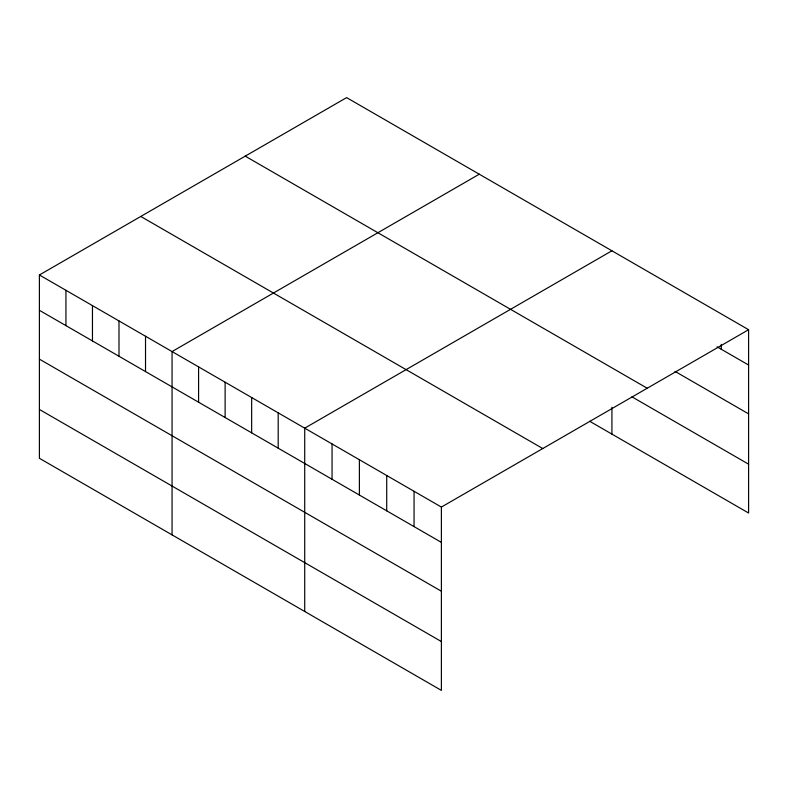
<?xml version="1.0" encoding="UTF-8"?>
<svg xmlns="http://www.w3.org/2000/svg" width="788" height="788" viewBox="0 0 788 788"><rect width="100%" height="100%" fill="white"/><g stroke="black" fill="none" stroke-linecap="round" stroke-linejoin="round"><path stroke-width="1.18" d="M39.4 274.982L441.388 507.068L441.388 690.386L39.4 458.291L39.4 274.982L346.612 97.613L748.6 329.709L748.6 513.018L589.641 421.245M479.262 174.207L172.06 351.566L172.06 534.885M611.921 250.791L304.72 428.16L304.72 611.478M441.388 507.068L748.6 329.709M717.06 346.819L748.6 365.031M675.001 371.375L748.6 413.867M245.226 156.142L647.224 388.238M631.897 396.807L748.6 464.181M140.776 216.454L542.774 448.539M39.4 310.305L441.388 542.39M39.4 359.141L441.388 591.227M39.4 409.455L441.388 641.55M721.266 344.376L721.266 349.251M611.921 407.248L611.921 434.109M414.055 491.288L414.055 526.611M386.721 475.509L386.721 510.831M359.387 459.719L359.387 495.051M332.053 443.94L332.053 479.262M278.184 412.843L278.184 448.165M251.648 397.526L251.648 432.848M225.122 382.21L225.122 417.532M198.586 366.893L198.586 402.215M145.524 336.249L145.524 371.581M118.998 320.933L118.998 356.255M92.462 305.616L92.462 340.938M65.936 290.299L65.936 325.621"/></g></svg>
